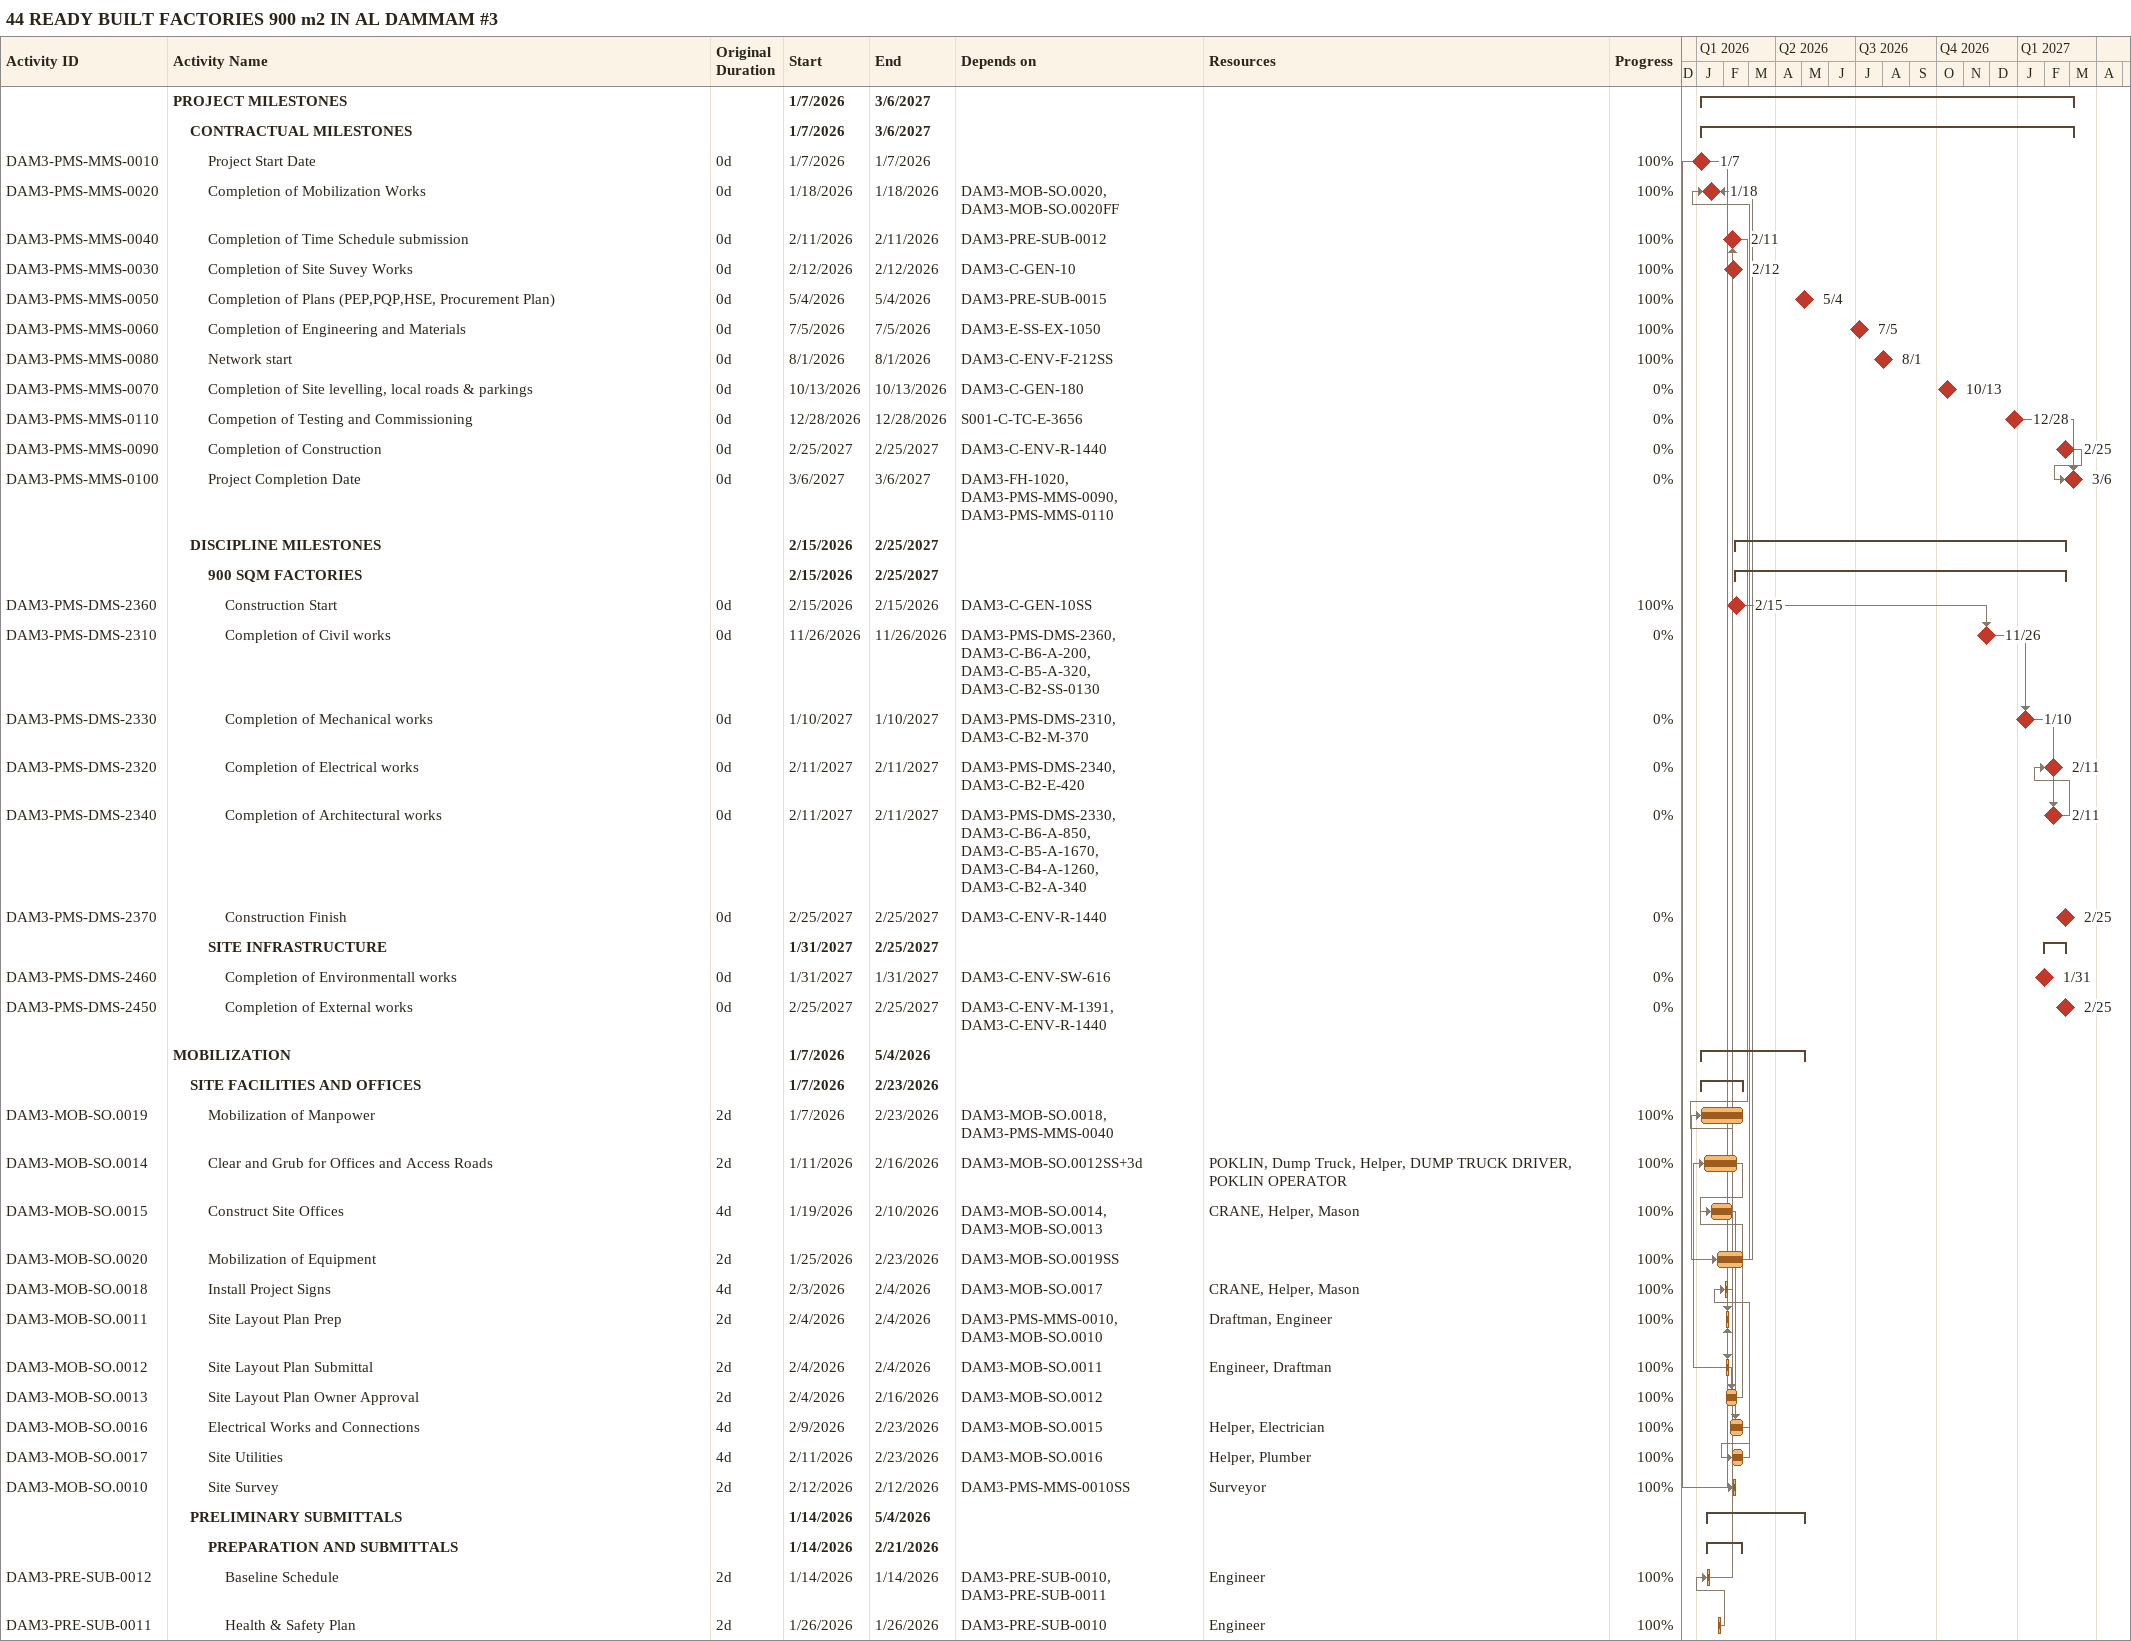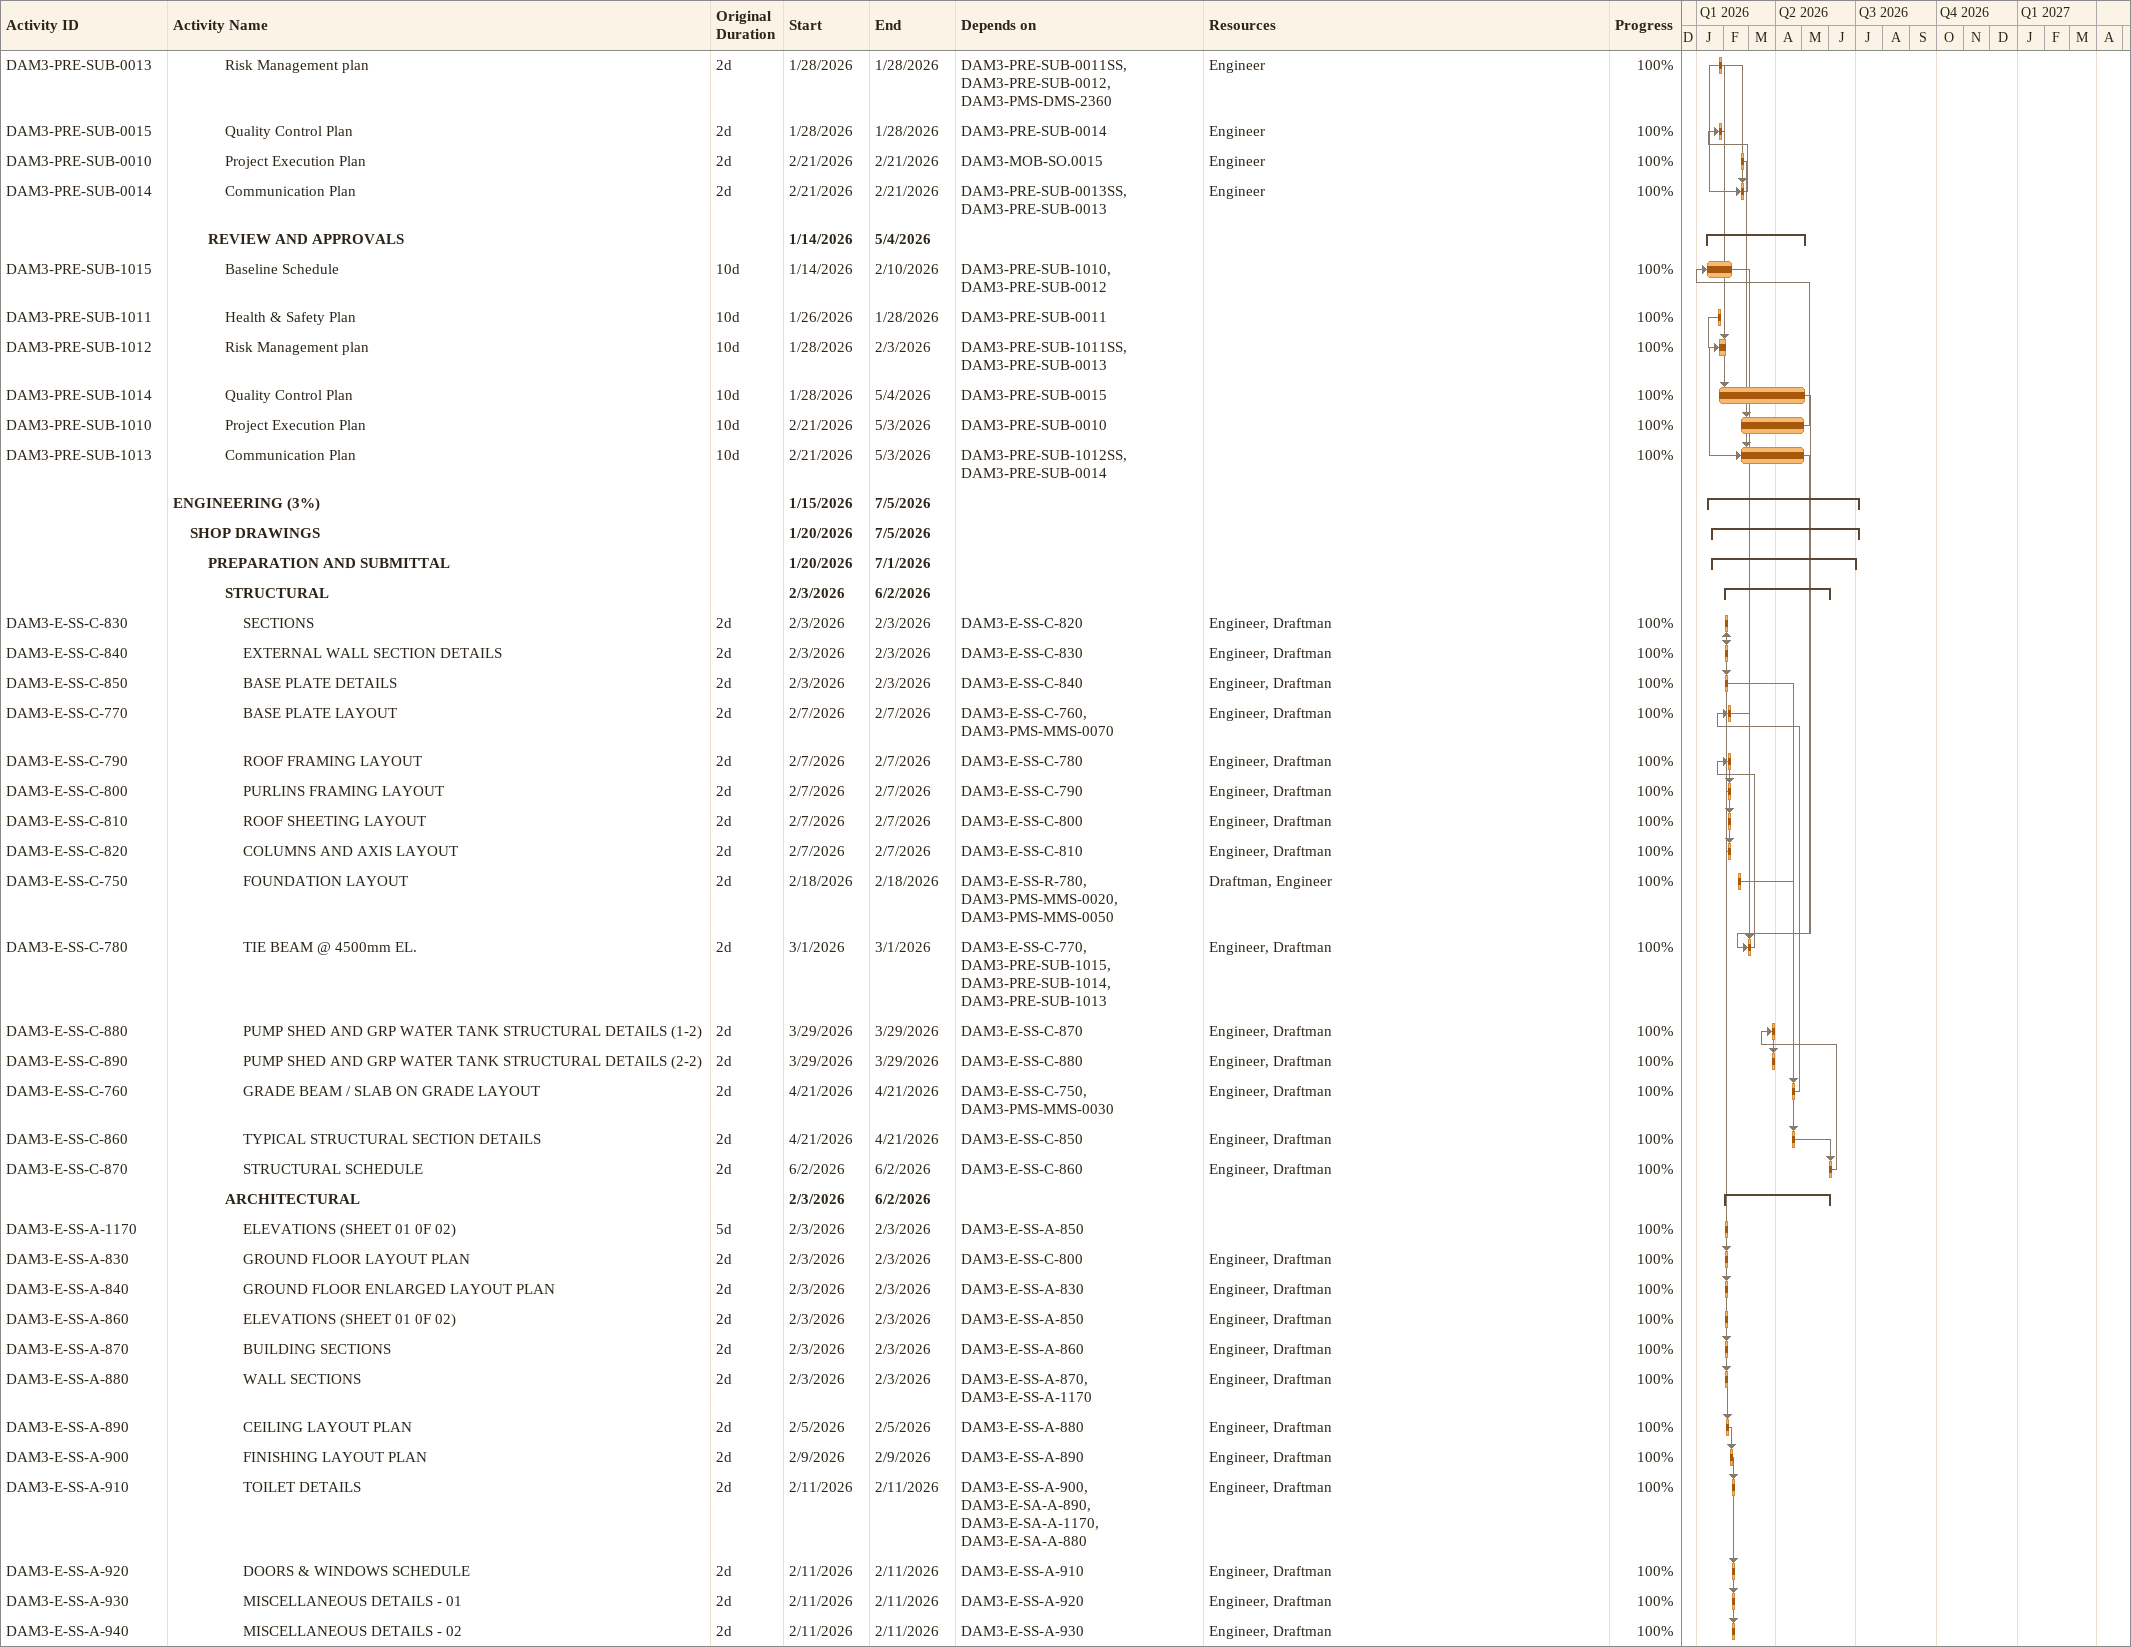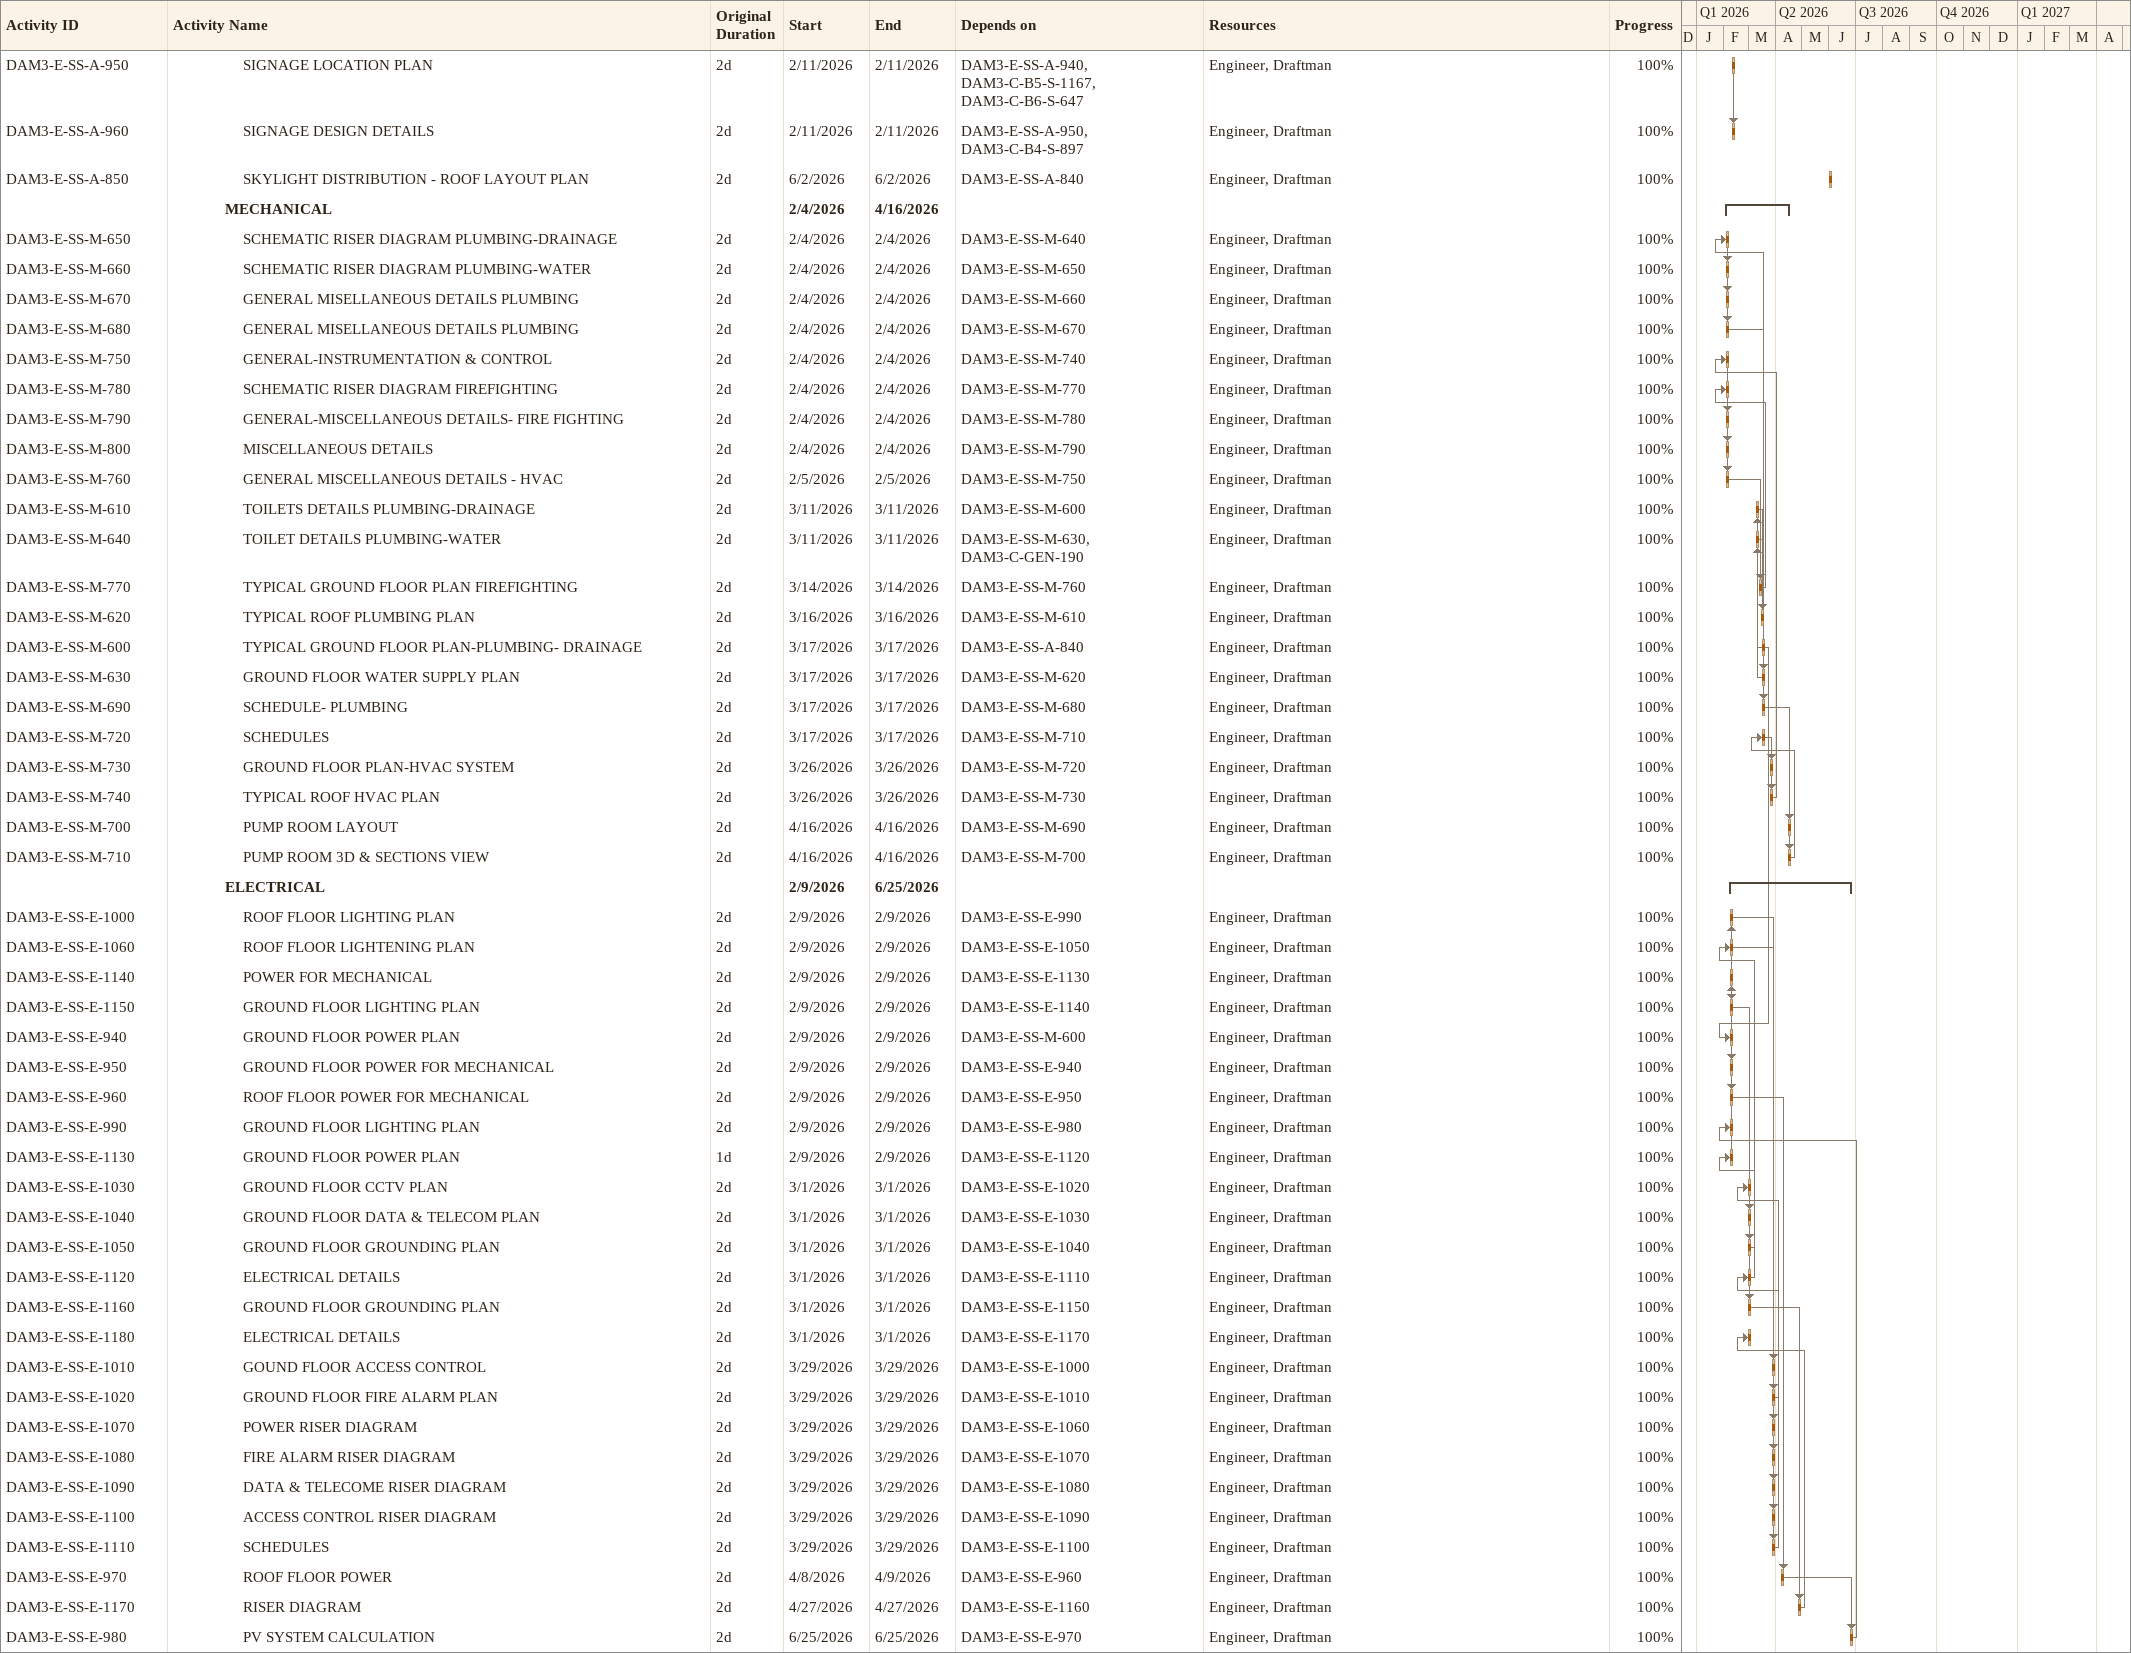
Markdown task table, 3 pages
44 READY BUILT FACTORIES 900 m2 IN AL DAMMAM #3

| ID | Level | Task | Original duration | Start | Finish | Predecessors | Resources | % complete |
|---|---|---|---|---|---|---|---|---|
|  | 1 | **PROJECT MILESTONES** |  | 2026-01-07 | 2027-03-06 |  |  |  |
|  | 2 | **CONTRACTUAL MILESTONES** |  | 2026-01-07 | 2027-03-06 |  |  |  |
| DAM3-PMS-MMS-0010 | 3 | Project Start Date | 0d | 2026-01-07 | 2026-01-07 |  |  | 100 |
| DAM3-PMS-MMS-0020 | 3 | Completion of Mobilization Works | 0d | 2026-01-18 | 2026-01-18 | DAM3-MOB-SO.0020, DAM3-MOB-SO.0020FF |  | 100 |
| DAM3-PMS-MMS-0040 | 3 | Completion of Time Schedule submission | 0d | 2026-02-11 | 2026-02-11 | DAM3-PRE-SUB-0012 |  | 100 |
| DAM3-PMS-MMS-0030 | 3 | Completion of Site Suvey Works | 0d | 2026-02-12 | 2026-02-12 | DAM3-C-GEN-10 |  | 100 |
| DAM3-PMS-MMS-0050 | 3 | Completion of Plans (PEP,PQP,HSE, Procurement Plan) | 0d | 2026-05-04 | 2026-05-04 | DAM3-PRE-SUB-0015 |  | 100 |
| DAM3-PMS-MMS-0060 | 3 | Completion of Engineering and Materials | 0d | 2026-07-05 | 2026-07-05 | DAM3-E-SS-EX-1050 |  | 100 |
| DAM3-PMS-MMS-0080 | 3 | Network start | 0d | 2026-08-01 | 2026-08-01 | DAM3-C-ENV-F-212SS |  | 100 |
| DAM3-PMS-MMS-0070 | 3 | Completion of Site levelling, local roads & parkings | 0d | 2026-10-13 | 2026-10-13 | DAM3-C-GEN-180 |  | 0 |
| DAM3-PMS-MMS-0110 | 3 | Competion of Testing and Commissioning | 0d | 2026-12-28 | 2026-12-28 | S001-C-TC-E-3656 |  | 0 |
| DAM3-PMS-MMS-0090 | 3 | Completion of Construction | 0d | 2027-02-25 | 2027-02-25 | DAM3-C-ENV-R-1440 |  | 0 |
| DAM3-PMS-MMS-0100 | 3 | Project Completion Date | 0d | 2027-03-06 | 2027-03-06 | DAM3-FH-1020, DAM3-PMS-MMS-0090, DAM3-PMS-MMS-0110 |  | 0 |
|  | 2 | **DISCIPLINE MILESTONES** |  | 2026-02-15 | 2027-02-25 |  |  |  |
|  | 3 | **900 SQM FACTORIES** |  | 2026-02-15 | 2027-02-25 |  |  |  |
| DAM3-PMS-DMS-2360 | 4 | Construction Start | 0d | 2026-02-15 | 2026-02-15 | DAM3-C-GEN-10SS |  | 100 |
| DAM3-PMS-DMS-2310 | 4 | Completion of Civil works | 0d | 2026-11-26 | 2026-11-26 | DAM3-PMS-DMS-2360, DAM3-C-B6-A-200, DAM3-C-B5-A-320, DAM3-C-B2-SS-0130 |  | 0 |
| DAM3-PMS-DMS-2330 | 4 | Completion of Mechanical works | 0d | 2027-01-10 | 2027-01-10 | DAM3-PMS-DMS-2310, DAM3-C-B2-M-370 |  | 0 |
| DAM3-PMS-DMS-2320 | 4 | Completion of Electrical works | 0d | 2027-02-11 | 2027-02-11 | DAM3-PMS-DMS-2340, DAM3-C-B2-E-420 |  | 0 |
| DAM3-PMS-DMS-2340 | 4 | Completion of Architectural works | 0d | 2027-02-11 | 2027-02-11 | DAM3-PMS-DMS-2330, DAM3-C-B6-A-850, DAM3-C-B5-A-1670, DAM3-C-B4-A-1260, DAM3-C-B2-A-340 |  | 0 |
| DAM3-PMS-DMS-2370 | 4 | Construction Finish | 0d | 2027-02-25 | 2027-02-25 | DAM3-C-ENV-R-1440 |  | 0 |
|  | 3 | **SITE INFRASTRUCTURE** |  | 2027-01-31 | 2027-02-25 |  |  |  |
| DAM3-PMS-DMS-2460 | 4 | Completion of Environmentall works | 0d | 2027-01-31 | 2027-01-31 | DAM3-C-ENV-SW-616 |  | 0 |
| DAM3-PMS-DMS-2450 | 4 | Completion of External works | 0d | 2027-02-25 | 2027-02-25 | DAM3-C-ENV-M-1391, DAM3-C-ENV-R-1440 |  | 0 |
|  | 1 | **MOBILIZATION** |  | 2026-01-07 | 2026-05-04 |  |  |  |
|  | 2 | **SITE FACILITIES AND OFFICES** |  | 2026-01-07 | 2026-02-23 |  |  |  |
| DAM3-MOB-SO.0019 | 3 | Mobilization of Manpower | 2d | 2026-01-07 | 2026-02-23 | DAM3-MOB-SO.0018, DAM3-PMS-MMS-0040 |  | 100 |
| DAM3-MOB-SO.0014 | 3 | Clear and Grub for Offices and Access Roads | 2d | 2026-01-11 | 2026-02-16 | DAM3-MOB-SO.0012SS+3d | POKLIN, Dump Truck, Helper, DUMP TRUCK DRIVER, POKLIN OPERATOR | 100 |
| DAM3-MOB-SO.0015 | 3 | Construct Site Offices | 4d | 2026-01-19 | 2026-02-10 | DAM3-MOB-SO.0014, DAM3-MOB-SO.0013 | CRANE, Helper, Mason | 100 |
| DAM3-MOB-SO.0020 | 3 | Mobilization of Equipment | 2d | 2026-01-25 | 2026-02-23 | DAM3-MOB-SO.0019SS |  | 100 |
| DAM3-MOB-SO.0018 | 3 | Install Project Signs | 4d | 2026-02-03 | 2026-02-04 | DAM3-MOB-SO.0017 | CRANE, Helper, Mason | 100 |
| DAM3-MOB-SO.0011 | 3 | Site Layout Plan Prep | 2d | 2026-02-04 | 2026-02-04 | DAM3-PMS-MMS-0010, DAM3-MOB-SO.0010 | Draftman, Engineer | 100 |
| DAM3-MOB-SO.0012 | 3 | Site Layout Plan Submittal | 2d | 2026-02-04 | 2026-02-04 | DAM3-MOB-SO.0011 | Engineer, Draftman | 100 |
| DAM3-MOB-SO.0013 | 3 | Site Layout Plan Owner Approval | 2d | 2026-02-04 | 2026-02-16 | DAM3-MOB-SO.0012 |  | 100 |
| DAM3-MOB-SO.0016 | 3 | Electrical Works and Connections | 4d | 2026-02-09 | 2026-02-23 | DAM3-MOB-SO.0015 | Helper, Electrician | 100 |
| DAM3-MOB-SO.0017 | 3 | Site Utilities | 4d | 2026-02-11 | 2026-02-23 | DAM3-MOB-SO.0016 | Helper, Plumber | 100 |
| DAM3-MOB-SO.0010 | 3 | Site Survey | 2d | 2026-02-12 | 2026-02-12 | DAM3-PMS-MMS-0010SS | Surveyor | 100 |
|  | 2 | **PRELIMINARY SUBMITTALS** |  | 2026-01-14 | 2026-05-04 |  |  |  |
|  | 3 | **PREPARATION AND SUBMITTALS** |  | 2026-01-14 | 2026-02-21 |  |  |  |
| DAM3-PRE-SUB-0012 | 4 | Baseline Schedule | 2d | 2026-01-14 | 2026-01-14 | DAM3-PRE-SUB-0010, DAM3-PRE-SUB-0011 | Engineer | 100 |
| DAM3-PRE-SUB-0011 | 4 | Health & Safety Plan | 2d | 2026-01-26 | 2026-01-26 | DAM3-PRE-SUB-0010 | Engineer | 100 |
| DAM3-PRE-SUB-0013 | 4 | Risk Management plan | 2d | 2026-01-28 | 2026-01-28 | DAM3-PRE-SUB-0011SS, DAM3-PRE-SUB-0012, DAM3-PMS-DMS-2360 | Engineer | 100 |
| DAM3-PRE-SUB-0015 | 4 | Quality Control Plan | 2d | 2026-01-28 | 2026-01-28 | DAM3-PRE-SUB-0014 | Engineer | 100 |
| DAM3-PRE-SUB-0010 | 4 | Project Execution Plan | 2d | 2026-02-21 | 2026-02-21 | DAM3-MOB-SO.0015 | Engineer | 100 |
| DAM3-PRE-SUB-0014 | 4 | Communication Plan | 2d | 2026-02-21 | 2026-02-21 | DAM3-PRE-SUB-0013SS, DAM3-PRE-SUB-0013 | Engineer | 100 |
|  | 3 | **REVIEW AND APPROVALS** |  | 2026-01-14 | 2026-05-04 |  |  |  |
| DAM3-PRE-SUB-1015 | 4 | Baseline Schedule | 10d | 2026-01-14 | 2026-02-10 | DAM3-PRE-SUB-1010, DAM3-PRE-SUB-0012 |  | 100 |
| DAM3-PRE-SUB-1011 | 4 | Health & Safety Plan | 10d | 2026-01-26 | 2026-01-28 | DAM3-PRE-SUB-0011 |  | 100 |
| DAM3-PRE-SUB-1012 | 4 | Risk Management plan | 10d | 2026-01-28 | 2026-02-03 | DAM3-PRE-SUB-1011SS, DAM3-PRE-SUB-0013 |  | 100 |
| DAM3-PRE-SUB-1014 | 4 | Quality Control Plan | 10d | 2026-01-28 | 2026-05-04 | DAM3-PRE-SUB-0015 |  | 100 |
| DAM3-PRE-SUB-1010 | 4 | Project Execution Plan | 10d | 2026-02-21 | 2026-05-03 | DAM3-PRE-SUB-0010 |  | 100 |
| DAM3-PRE-SUB-1013 | 4 | Communication Plan | 10d | 2026-02-21 | 2026-05-03 | DAM3-PRE-SUB-1012SS, DAM3-PRE-SUB-0014 |  | 100 |
|  | 1 | **ENGINEERING (3%)** |  | 2026-01-15 | 2026-07-05 |  |  |  |
|  | 2 | **SHOP DRAWINGS** |  | 2026-01-20 | 2026-07-05 |  |  |  |
|  | 3 | **PREPARATION AND SUBMITTAL** |  | 2026-01-20 | 2026-07-01 |  |  |  |
|  | 4 | **STRUCTURAL** |  | 2026-02-03 | 2026-06-02 |  |  |  |
| DAM3-E-SS-C-830 | 5 | SECTIONS | 2d | 2026-02-03 | 2026-02-03 | DAM3-E-SS-C-820 | Engineer, Draftman | 100 |
| DAM3-E-SS-C-840 | 5 | EXTERNAL WALL SECTION DETAILS | 2d | 2026-02-03 | 2026-02-03 | DAM3-E-SS-C-830 | Engineer, Draftman | 100 |
| DAM3-E-SS-C-850 | 5 | BASE PLATE DETAILS | 2d | 2026-02-03 | 2026-02-03 | DAM3-E-SS-C-840 | Engineer, Draftman | 100 |
| DAM3-E-SS-C-770 | 5 | BASE PLATE LAYOUT | 2d | 2026-02-07 | 2026-02-07 | DAM3-E-SS-C-760, DAM3-PMS-MMS-0070 | Engineer, Draftman | 100 |
| DAM3-E-SS-C-790 | 5 | ROOF FRAMING LAYOUT | 2d | 2026-02-07 | 2026-02-07 | DAM3-E-SS-C-780 | Engineer, Draftman | 100 |
| DAM3-E-SS-C-800 | 5 | PURLINS FRAMING LAYOUT | 2d | 2026-02-07 | 2026-02-07 | DAM3-E-SS-C-790 | Engineer, Draftman | 100 |
| DAM3-E-SS-C-810 | 5 | ROOF SHEETING LAYOUT | 2d | 2026-02-07 | 2026-02-07 | DAM3-E-SS-C-800 | Engineer, Draftman | 100 |
| DAM3-E-SS-C-820 | 5 | COLUMNS AND AXIS LAYOUT | 2d | 2026-02-07 | 2026-02-07 | DAM3-E-SS-C-810 | Engineer, Draftman | 100 |
| DAM3-E-SS-C-750 | 5 | FOUNDATION LAYOUT | 2d | 2026-02-18 | 2026-02-18 | DAM3-E-SS-R-780, DAM3-PMS-MMS-0020, DAM3-PMS-MMS-0050 | Draftman, Engineer | 100 |
| DAM3-E-SS-C-780 | 5 | TIE BEAM @ 4500mm EL. | 2d | 2026-03-01 | 2026-03-01 | DAM3-E-SS-C-770, DAM3-PRE-SUB-1015, DAM3-PRE-SUB-1014, DAM3-PRE-SUB-1013 | Engineer, Draftman | 100 |
| DAM3-E-SS-C-880 | 5 | PUMP SHED AND GRP WATER TANK STRUCTURAL DETAILS (1-2) | 2d | 2026-03-29 | 2026-03-29 | DAM3-E-SS-C-870 | Engineer, Draftman | 100 |
| DAM3-E-SS-C-890 | 5 | PUMP SHED AND GRP WATER TANK STRUCTURAL DETAILS (2-2) | 2d | 2026-03-29 | 2026-03-29 | DAM3-E-SS-C-880 | Engineer, Draftman | 100 |
| DAM3-E-SS-C-760 | 5 | GRADE BEAM / SLAB ON GRADE LAYOUT | 2d | 2026-04-21 | 2026-04-21 | DAM3-E-SS-C-750, DAM3-PMS-MMS-0030 | Engineer, Draftman | 100 |
| DAM3-E-SS-C-860 | 5 | TYPICAL STRUCTURAL SECTION DETAILS | 2d | 2026-04-21 | 2026-04-21 | DAM3-E-SS-C-850 | Engineer, Draftman | 100 |
| DAM3-E-SS-C-870 | 5 | STRUCTURAL SCHEDULE | 2d | 2026-06-02 | 2026-06-02 | DAM3-E-SS-C-860 | Engineer, Draftman | 100 |
|  | 4 | **ARCHITECTURAL** |  | 2026-02-03 | 2026-06-02 |  |  |  |
| DAM3-E-SS-A-1170 | 5 | ELEVATIONS (SHEET 01 0F 02) | 5d | 2026-02-03 | 2026-02-03 | DAM3-E-SS-A-850 |  | 100 |
| DAM3-E-SS-A-830 | 5 | GROUND FLOOR LAYOUT PLAN | 2d | 2026-02-03 | 2026-02-03 | DAM3-E-SS-C-800 | Engineer, Draftman | 100 |
| DAM3-E-SS-A-840 | 5 | GROUND FLOOR ENLARGED LAYOUT PLAN | 2d | 2026-02-03 | 2026-02-03 | DAM3-E-SS-A-830 | Engineer, Draftman | 100 |
| DAM3-E-SS-A-860 | 5 | ELEVATIONS (SHEET 01 0F 02) | 2d | 2026-02-03 | 2026-02-03 | DAM3-E-SS-A-850 | Engineer, Draftman | 100 |
| DAM3-E-SS-A-870 | 5 | BUILDING SECTIONS | 2d | 2026-02-03 | 2026-02-03 | DAM3-E-SS-A-860 | Engineer, Draftman | 100 |
| DAM3-E-SS-A-880 | 5 | WALL SECTIONS | 2d | 2026-02-03 | 2026-02-03 | DAM3-E-SS-A-870, DAM3-E-SS-A-1170 | Engineer, Draftman | 100 |
| DAM3-E-SS-A-890 | 5 | CEILING LAYOUT PLAN | 2d | 2026-02-05 | 2026-02-05 | DAM3-E-SS-A-880 | Engineer, Draftman | 100 |
| DAM3-E-SS-A-900 | 5 | FINISHING LAYOUT PLAN | 2d | 2026-02-09 | 2026-02-09 | DAM3-E-SS-A-890 | Engineer, Draftman | 100 |
| DAM3-E-SS-A-910 | 5 | TOILET DETAILS | 2d | 2026-02-11 | 2026-02-11 | DAM3-E-SS-A-900, DAM3-E-SA-A-890, DAM3-E-SA-A-1170, DAM3-E-SA-A-880 | Engineer, Draftman | 100 |
| DAM3-E-SS-A-920 | 5 | DOORS & WINDOWS SCHEDULE | 2d | 2026-02-11 | 2026-02-11 | DAM3-E-SS-A-910 | Engineer, Draftman | 100 |
| DAM3-E-SS-A-930 | 5 | MISCELLANEOUS DETAILS - 01 | 2d | 2026-02-11 | 2026-02-11 | DAM3-E-SS-A-920 | Engineer, Draftman | 100 |
| DAM3-E-SS-A-940 | 5 | MISCELLANEOUS DETAILS - 02 | 2d | 2026-02-11 | 2026-02-11 | DAM3-E-SS-A-930 | Engineer, Draftman | 100 |
| DAM3-E-SS-A-950 | 5 | SIGNAGE LOCATION PLAN | 2d | 2026-02-11 | 2026-02-11 | DAM3-E-SS-A-940, DAM3-C-B5-S-1167, DAM3-C-B6-S-647 | Engineer, Draftman | 100 |
| DAM3-E-SS-A-960 | 5 | SIGNAGE DESIGN DETAILS | 2d | 2026-02-11 | 2026-02-11 | DAM3-E-SS-A-950, DAM3-C-B4-S-897 | Engineer, Draftman | 100 |
| DAM3-E-SS-A-850 | 5 | SKYLIGHT DISTRIBUTION - ROOF LAYOUT PLAN | 2d | 2026-06-02 | 2026-06-02 | DAM3-E-SS-A-840 | Engineer, Draftman | 100 |
|  | 4 | **MECHANICAL** |  | 2026-02-04 | 2026-04-16 |  |  |  |
| DAM3-E-SS-M-650 | 5 | SCHEMATIC RISER DIAGRAM PLUMBING-DRAINAGE | 2d | 2026-02-04 | 2026-02-04 | DAM3-E-SS-M-640 | Engineer, Draftman | 100 |
| DAM3-E-SS-M-660 | 5 | SCHEMATIC RISER DIAGRAM PLUMBING-WATER | 2d | 2026-02-04 | 2026-02-04 | DAM3-E-SS-M-650 | Engineer, Draftman | 100 |
| DAM3-E-SS-M-670 | 5 | GENERAL MISELLANEOUS DETAILS PLUMBING | 2d | 2026-02-04 | 2026-02-04 | DAM3-E-SS-M-660 | Engineer, Draftman | 100 |
| DAM3-E-SS-M-680 | 5 | GENERAL MISELLANEOUS DETAILS PLUMBING | 2d | 2026-02-04 | 2026-02-04 | DAM3-E-SS-M-670 | Engineer, Draftman | 100 |
| DAM3-E-SS-M-750 | 5 | GENERAL-INSTRUMENTATION & CONTROL | 2d | 2026-02-04 | 2026-02-04 | DAM3-E-SS-M-740 | Engineer, Draftman | 100 |
| DAM3-E-SS-M-780 | 5 | SCHEMATIC RISER DIAGRAM FIREFIGHTING | 2d | 2026-02-04 | 2026-02-04 | DAM3-E-SS-M-770 | Engineer, Draftman | 100 |
| DAM3-E-SS-M-790 | 5 | GENERAL-MISCELLANEOUS DETAILS- FIRE FIGHTING | 2d | 2026-02-04 | 2026-02-04 | DAM3-E-SS-M-780 | Engineer, Draftman | 100 |
| DAM3-E-SS-M-800 | 5 | MISCELLANEOUS DETAILS | 2d | 2026-02-04 | 2026-02-04 | DAM3-E-SS-M-790 | Engineer, Draftman | 100 |
| DAM3-E-SS-M-760 | 5 | GENERAL MISCELLANEOUS DETAILS - HVAC | 2d | 2026-02-05 | 2026-02-05 | DAM3-E-SS-M-750 | Engineer, Draftman | 100 |
| DAM3-E-SS-M-610 | 5 | TOILETS DETAILS PLUMBING-DRAINAGE | 2d | 2026-03-11 | 2026-03-11 | DAM3-E-SS-M-600 | Engineer, Draftman | 100 |
| DAM3-E-SS-M-640 | 5 | TOILET DETAILS PLUMBING-WATER | 2d | 2026-03-11 | 2026-03-11 | DAM3-E-SS-M-630, DAM3-C-GEN-190 | Engineer, Draftman | 100 |
| DAM3-E-SS-M-770 | 5 | TYPICAL GROUND FLOOR PLAN FIREFIGHTING | 2d | 2026-03-14 | 2026-03-14 | DAM3-E-SS-M-760 | Engineer, Draftman | 100 |
| DAM3-E-SS-M-620 | 5 | TYPICAL ROOF PLUMBING PLAN | 2d | 2026-03-16 | 2026-03-16 | DAM3-E-SS-M-610 | Engineer, Draftman | 100 |
| DAM3-E-SS-M-600 | 5 | TYPICAL GROUND FLOOR PLAN-PLUMBING- DRAINAGE | 2d | 2026-03-17 | 2026-03-17 | DAM3-E-SS-A-840 | Engineer, Draftman | 100 |
| DAM3-E-SS-M-630 | 5 | GROUND FLOOR WATER SUPPLY PLAN | 2d | 2026-03-17 | 2026-03-17 | DAM3-E-SS-M-620 | Engineer, Draftman | 100 |
| DAM3-E-SS-M-690 | 5 | SCHEDULE- PLUMBING | 2d | 2026-03-17 | 2026-03-17 | DAM3-E-SS-M-680 | Engineer, Draftman | 100 |
| DAM3-E-SS-M-720 | 5 | SCHEDULES | 2d | 2026-03-17 | 2026-03-17 | DAM3-E-SS-M-710 | Engineer, Draftman | 100 |
| DAM3-E-SS-M-730 | 5 | GROUND FLOOR PLAN-HVAC SYSTEM | 2d | 2026-03-26 | 2026-03-26 | DAM3-E-SS-M-720 | Engineer, Draftman | 100 |
| DAM3-E-SS-M-740 | 5 | TYPICAL ROOF HVAC PLAN | 2d | 2026-03-26 | 2026-03-26 | DAM3-E-SS-M-730 | Engineer, Draftman | 100 |
| DAM3-E-SS-M-700 | 5 | PUMP ROOM LAYOUT | 2d | 2026-04-16 | 2026-04-16 | DAM3-E-SS-M-690 | Engineer, Draftman | 100 |
| DAM3-E-SS-M-710 | 5 | PUMP ROOM 3D & SECTIONS VIEW | 2d | 2026-04-16 | 2026-04-16 | DAM3-E-SS-M-700 | Engineer, Draftman | 100 |
|  | 4 | **ELECTRICAL** |  | 2026-02-09 | 2026-06-25 |  |  |  |
| DAM3-E-SS-E-1000 | 5 | ROOF FLOOR LIGHTING PLAN | 2d | 2026-02-09 | 2026-02-09 | DAM3-E-SS-E-990 | Engineer, Draftman | 100 |
| DAM3-E-SS-E-1060 | 5 | ROOF FLOOR LIGHTENING PLAN | 2d | 2026-02-09 | 2026-02-09 | DAM3-E-SS-E-1050 | Engineer, Draftman | 100 |
| DAM3-E-SS-E-1140 | 5 | POWER FOR MECHANICAL | 2d | 2026-02-09 | 2026-02-09 | DAM3-E-SS-E-1130 | Engineer, Draftman | 100 |
| DAM3-E-SS-E-1150 | 5 | GROUND FLOOR LIGHTING PLAN | 2d | 2026-02-09 | 2026-02-09 | DAM3-E-SS-E-1140 | Engineer, Draftman | 100 |
| DAM3-E-SS-E-940 | 5 | GROUND FLOOR POWER PLAN | 2d | 2026-02-09 | 2026-02-09 | DAM3-E-SS-M-600 | Engineer, Draftman | 100 |
| DAM3-E-SS-E-950 | 5 | GROUND FLOOR POWER FOR MECHANICAL | 2d | 2026-02-09 | 2026-02-09 | DAM3-E-SS-E-940 | Engineer, Draftman | 100 |
| DAM3-E-SS-E-960 | 5 | ROOF FLOOR POWER FOR MECHANICAL | 2d | 2026-02-09 | 2026-02-09 | DAM3-E-SS-E-950 | Engineer, Draftman | 100 |
| DAM3-E-SS-E-990 | 5 | GROUND FLOOR LIGHTING PLAN | 2d | 2026-02-09 | 2026-02-09 | DAM3-E-SS-E-980 | Engineer, Draftman | 100 |
| DAM3-E-SS-E-1130 | 5 | GROUND FLOOR POWER PLAN | 1d | 2026-02-09 | 2026-02-09 | DAM3-E-SS-E-1120 | Engineer, Draftman | 100 |
| DAM3-E-SS-E-1030 | 5 | GROUND FLOOR CCTV PLAN | 2d | 2026-03-01 | 2026-03-01 | DAM3-E-SS-E-1020 | Engineer, Draftman | 100 |
| DAM3-E-SS-E-1040 | 5 | GROUND FLOOR DATA & TELECOM PLAN | 2d | 2026-03-01 | 2026-03-01 | DAM3-E-SS-E-1030 | Engineer, Draftman | 100 |
| DAM3-E-SS-E-1050 | 5 | GROUND FLOOR GROUNDING PLAN | 2d | 2026-03-01 | 2026-03-01 | DAM3-E-SS-E-1040 | Engineer, Draftman | 100 |
| DAM3-E-SS-E-1120 | 5 | ELECTRICAL DETAILS | 2d | 2026-03-01 | 2026-03-01 | DAM3-E-SS-E-1110 | Engineer, Draftman | 100 |
| DAM3-E-SS-E-1160 | 5 | GROUND FLOOR GROUNDING PLAN | 2d | 2026-03-01 | 2026-03-01 | DAM3-E-SS-E-1150 | Engineer, Draftman | 100 |
| DAM3-E-SS-E-1180 | 5 | ELECTRICAL DETAILS | 2d | 2026-03-01 | 2026-03-01 | DAM3-E-SS-E-1170 | Engineer, Draftman | 100 |
| DAM3-E-SS-E-1010 | 5 | GOUND FLOOR ACCESS CONTROL | 2d | 2026-03-29 | 2026-03-29 | DAM3-E-SS-E-1000 | Engineer, Draftman | 100 |
| DAM3-E-SS-E-1020 | 5 | GROUND FLOOR FIRE ALARM PLAN | 2d | 2026-03-29 | 2026-03-29 | DAM3-E-SS-E-1010 | Engineer, Draftman | 100 |
| DAM3-E-SS-E-1070 | 5 | POWER RISER DIAGRAM | 2d | 2026-03-29 | 2026-03-29 | DAM3-E-SS-E-1060 | Engineer, Draftman | 100 |
| DAM3-E-SS-E-1080 | 5 | FIRE ALARM RISER DIAGRAM | 2d | 2026-03-29 | 2026-03-29 | DAM3-E-SS-E-1070 | Engineer, Draftman | 100 |
| DAM3-E-SS-E-1090 | 5 | DATA & TELECOME RISER DIAGRAM | 2d | 2026-03-29 | 2026-03-29 | DAM3-E-SS-E-1080 | Engineer, Draftman | 100 |
| DAM3-E-SS-E-1100 | 5 | ACCESS CONTROL RISER DIAGRAM | 2d | 2026-03-29 | 2026-03-29 | DAM3-E-SS-E-1090 | Engineer, Draftman | 100 |
| DAM3-E-SS-E-1110 | 5 | SCHEDULES | 2d | 2026-03-29 | 2026-03-29 | DAM3-E-SS-E-1100 | Engineer, Draftman | 100 |
| DAM3-E-SS-E-970 | 5 | ROOF FLOOR POWER | 2d | 2026-04-08 | 2026-04-09 | DAM3-E-SS-E-960 | Engineer, Draftman | 100 |
| DAM3-E-SS-E-1170 | 5 | RISER DIAGRAM | 2d | 2026-04-27 | 2026-04-27 | DAM3-E-SS-E-1160 | Engineer, Draftman | 100 |
| DAM3-E-SS-E-980 | 5 | PV SYSTEM CALCULATION | 2d | 2026-06-25 | 2026-06-25 | DAM3-E-SS-E-970 | Engineer, Draftman | 100 |
